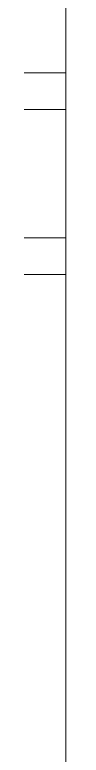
# Model space of a CAD drawing. Header units: inches. Extents: x -4169 to -1846, y 9706 to 12377.
# Drawn here: x -3823.06 to -3822.57, y 10619.06 to 10629.15 of the extents above; entities that cross this region are included whole.
import ezdxf

# ---------------------------------------------------------------- set-up
doc = ezdxf.new("R2010")
doc.units = ezdxf.units.IN
doc.header["$MEASUREMENT"] = 0
for name, color, linetype, lineweight in [('0-1', 7, 'Continuous', 5), ('0-3', 7, 'Continuous', 9), ('A-GLAZ-4', 7, 'Continuous', 9)]:
    doc.layers.add(name, color=color, linetype=linetype, lineweight=lineweight)

# ---------------------------------------------------------------- blocks, each defined once
blk = doc.blocks.new('Window-Double_Hung-Andersen-400_Series-Tilt_Wash - 1st Floor-V88-ENLARGED RCP - 1ST FLOOR PLAN')
at = {"layer": 'A-GLAZ-4'}
for p, q in [((-20.574, -4.313), (-20.574, -4.938)), ((-18.324, -4.313), (-18.324, -4.938)), ((18.324, -4.313), (18.324, -4.938)), ((20.574, -4.938), (20.574, -4.313)), ((-20.574, -4.938), (20.574, -4.938))]:
    blk.add_line(p, q, dxfattribs=at)
blk = doc.blocks.new('CTR - 1st Phase - Shell_rvt-1-ENLARGED RCP - 1ST FLOOR PLAN')
at = {"layer": '0-3', "rotation": 89.99999999999885}
for p in [(-3827.511, 10646.189), (-3827.511, 10607.789)]:
    blk.add_blockref('Window-Double_Hung-Andersen-400_Series-Tilt_Wash - 1st Floor-V88-ENLARGED RCP - 1ST FLOOR PLAN', p, dxfattribs=at)

msp = doc.modelspace()

# ---------------------------------------------------------------- block references
at = {"layer": '0-1'}
msp.add_blockref('CTR - 1st Phase - Shell_rvt-1-ENLARGED RCP - 1ST FLOOR PLAN', (0, 0), dxfattribs=at)

doc.saveas('drawing.dxf')
